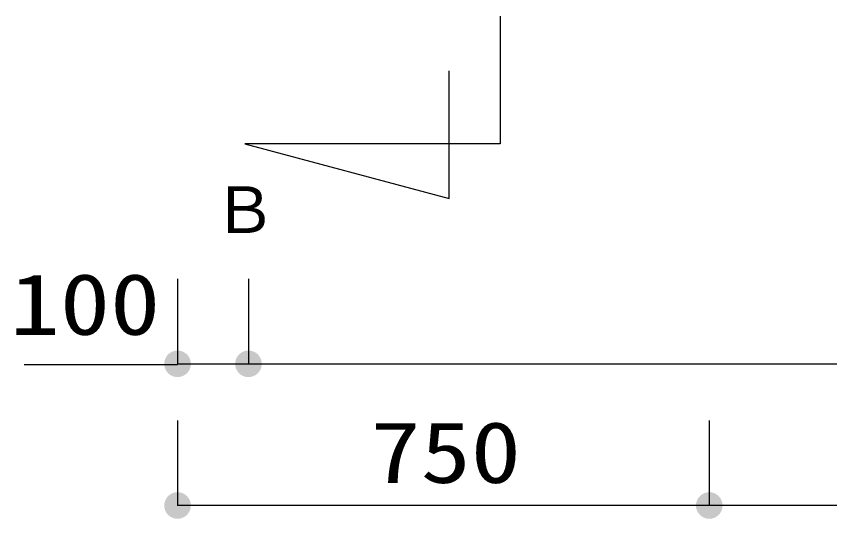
# Model space of a CAD drawing. Units: millimetres, scale not verified. Extents: x -22790 to 8910, y -6308 to 6308.
# Drawn here: x -6422 to -5275, y -424 to 286 of the extents above; entities that cross this region are included whole.
import ezdxf
from ezdxf.enums import TextEntityAlignment as Align

# ---------------------------------------------------------------- set-up
doc = ezdxf.new("R2010")
doc.units = ezdxf.units.MM
doc.header["$LTSCALE"] = 30
doc.layers.add('0-1_空気管', color=3, linetype='Continuous', lineweight=25)
doc.layers.add('0-F_00クル-フ-6寸法', color=132, linetype='Continuous', lineweight=25)
doc.styles.add('ＭＳ ゴシック', font='')
doc.styles.get('ＭＳ ゴシック').set_extended_font_data('MS Gothic')

msp = doc.modelspace()

# ---------------------------------------------------------------- linework, layer by layer
at = {"layer": '0-1_空気管'}
for p, q in [((-5739.74, 285.53), (-5739.74, 105.53)), ((-5811.74, 28.36), (-5811.74, 208.36))]:
    msp.add_line(p, q, dxfattribs=at)
msp.add_lwpolyline([(-5739.74, 105.53), (-6099.74, 105.53), (-5811.74, 28.36)], dxfattribs=at)
at = {"layer": '0-F_00クル-フ-6寸法', "color": 4}
for p, q in [((-6194.78, -85.16), (-6194.78, -205.16)), ((-6094.78, -85.16), (-6094.78, -205.16)), ((-6094.78, -85.16), (-6094.78, -205.16)), ((-6194.78, -205.16), (-6094.78, -205.16)), ((-6094.78, -205.16), (-4084.82, -205.16)), ((-6194.78, -206.66), (-6410.96, -206.66)), ((-6194.78, -285.16), (-6194.78, -405.16)), ((-5444.78, -285.16), (-5444.78, -405.16)), ((-5444.78, -285.16), (-5444.78, -405.16)), ((-5444.78, -405.16), (-6194.78, -405.16)), ((-4784.78, -405.16), (-5444.78, -405.16))]:
    msp.add_line(p, q, dxfattribs=at)
at = {"layer": '0-F_00クル-フ-6寸法'}
for points in [[(-6194.78, -205.16), (-6211.21, -196.12), (-6209.95, -194.14)], [(-6194.78, -205.16), (-6209.95, -194.14), (-6208.45, -192.32)], [(-6194.78, -205.16), (-6208.45, -192.32), (-6206.73, -190.71)], [(-6194.78, -205.16), (-6206.73, -190.71), (-6204.83, -189.33)], [(-6194.78, -205.16), (-6204.83, -189.33), (-6202.77, -188.19)], [(-6194.78, -205.16), (-6202.77, -188.19), (-6200.58, -187.32)], [(-6194.78, -205.16), (-6200.58, -187.32), (-6198.3, -186.74)], [(-6194.78, -205.16), (-6198.3, -186.74), (-6195.96, -186.44)], [(-6194.78, -205.16), (-6195.96, -186.44), (-6193.61, -186.44)], [(-6194.78, -205.16), (-6193.61, -186.44), (-6191.27, -186.74)], [(-6194.78, -205.16), (-6191.27, -186.74), (-6188.99, -187.32)], [(-6194.78, -205.16), (-6188.99, -187.32), (-6186.8, -188.19)], [(-6194.78, -205.16), (-6186.8, -188.19), (-6184.74, -189.33)], [(-6194.78, -205.16), (-6184.74, -189.33), (-6182.83, -190.71)], [(-6194.78, -205.16), (-6182.83, -190.71), (-6181.11, -192.32)], [(-6194.78, -205.16), (-6181.11, -192.32), (-6179.61, -194.14)], [(-6194.78, -205.16), (-6179.61, -194.14), (-6178.35, -196.12)], [(-6094.78, -205.16), (-6111.21, -196.12), (-6109.95, -194.14)], [(-6094.78, -205.16), (-6111.21, -196.12), (-6109.95, -194.14)], [(-6094.78, -205.16), (-6109.95, -194.14), (-6108.45, -192.32)], [(-6094.78, -205.16), (-6109.95, -194.14), (-6108.45, -192.32)], [(-6094.78, -205.16), (-6108.45, -192.32), (-6106.73, -190.71)], [(-6094.78, -205.16), (-6108.45, -192.32), (-6106.73, -190.71)], [(-6094.78, -205.16), (-6106.73, -190.71), (-6104.83, -189.33)], [(-6094.78, -205.16), (-6106.73, -190.71), (-6104.83, -189.33)], [(-6094.78, -205.16), (-6104.83, -189.33), (-6102.77, -188.19)], [(-6094.78, -205.16), (-6104.83, -189.33), (-6102.77, -188.19)], [(-6094.78, -205.16), (-6102.77, -188.19), (-6100.58, -187.32)], [(-6094.78, -205.16), (-6102.77, -188.19), (-6100.58, -187.32)], [(-6094.78, -205.16), (-6100.58, -187.32), (-6098.3, -186.74)], [(-6094.78, -205.16), (-6100.58, -187.32), (-6098.3, -186.74)], [(-6094.78, -205.16), (-6098.3, -186.74), (-6095.96, -186.44)], [(-6094.78, -205.16), (-6098.3, -186.74), (-6095.96, -186.44)], [(-6094.78, -205.16), (-6095.96, -186.44), (-6093.61, -186.44)], [(-6094.78, -205.16), (-6095.96, -186.44), (-6093.61, -186.44)], [(-6094.78, -205.16), (-6093.61, -186.44), (-6091.27, -186.74)], [(-6094.78, -205.16), (-6093.61, -186.44), (-6091.27, -186.74)], [(-6094.78, -205.16), (-6091.27, -186.74), (-6088.99, -187.32)], [(-6094.78, -205.16), (-6091.27, -186.74), (-6088.99, -187.32)], [(-6094.78, -205.16), (-6088.99, -187.32), (-6086.8, -188.19)], [(-6094.78, -205.16), (-6088.99, -187.32), (-6086.8, -188.19)], [(-6094.78, -205.16), (-6086.8, -188.19), (-6084.74, -189.33)], [(-6094.78, -205.16), (-6086.8, -188.19), (-6084.74, -189.33)], [(-6094.78, -205.16), (-6084.74, -189.33), (-6082.83, -190.71)], [(-6094.78, -205.16), (-6084.74, -189.33), (-6082.83, -190.71)], [(-6094.78, -205.16), (-6082.83, -190.71), (-6081.11, -192.32)], [(-6094.78, -205.16), (-6082.83, -190.71), (-6081.11, -192.32)], [(-6094.78, -205.16), (-6081.11, -192.32), (-6079.61, -194.14)], [(-6094.78, -205.16), (-6081.11, -192.32), (-6079.61, -194.14)], [(-6094.78, -205.16), (-6079.61, -194.14), (-6078.35, -196.12)], [(-6094.78, -205.16), (-6079.61, -194.14), (-6078.35, -196.12)], [(-6194.78, -205.16), (-6213.53, -205.16), (-6213.38, -202.81)], [(-6194.78, -205.16), (-6213.38, -207.51), (-6213.53, -205.16)], [(-6194.78, -205.16), (-6213.38, -202.81), (-6212.94, -200.49)], [(-6194.78, -205.16), (-6212.94, -209.82), (-6213.38, -207.51)], [(-6194.78, -205.16), (-6212.94, -200.49), (-6212.22, -198.25)], [(-6194.78, -205.16), (-6212.22, -212.06), (-6212.94, -209.82)], [(-6194.78, -205.16), (-6212.22, -198.25), (-6211.21, -196.12)], [(-6194.78, -205.16), (-6211.21, -214.19), (-6212.22, -212.06)], [(-6194.78, -205.16), (-6209.95, -216.18), (-6211.21, -214.19)], [(-6194.78, -205.16), (-6208.45, -217.99), (-6209.95, -216.18)], [(-6194.78, -205.16), (-6206.73, -219.6), (-6208.45, -217.99)], [(-6194.78, -205.16), (-6204.83, -220.99), (-6206.73, -219.6)], [(-6194.78, -205.16), (-6202.77, -222.12), (-6204.83, -220.99)], [(-6194.78, -205.16), (-6200.58, -222.99), (-6202.77, -222.12)], [(-6194.78, -205.16), (-6198.3, -223.57), (-6200.58, -222.99)], [(-6194.78, -205.16), (-6195.96, -223.87), (-6198.3, -223.57)], [(-6194.78, -205.16), (-6193.61, -223.87), (-6195.96, -223.87)], [(-6194.78, -205.16), (-6178.35, -196.12), (-6177.35, -198.25)], [(-6194.78, -205.16), (-6177.35, -198.25), (-6176.62, -200.49)], [(-6194.78, -205.16), (-6176.62, -200.49), (-6176.18, -202.81)], [(-6194.78, -205.16), (-6176.18, -202.81), (-6176.03, -205.16)], [(-6194.78, -205.16), (-6191.27, -223.57), (-6193.61, -223.87)], [(-6194.78, -205.16), (-6188.99, -222.99), (-6191.27, -223.57)], [(-6194.78, -205.16), (-6186.8, -222.12), (-6188.99, -222.99)], [(-6194.78, -205.16), (-6184.74, -220.99), (-6186.8, -222.12)], [(-6194.78, -205.16), (-6182.83, -219.6), (-6184.74, -220.99)], [(-6194.78, -205.16), (-6181.11, -217.99), (-6182.83, -219.6)], [(-6194.78, -205.16), (-6179.61, -216.18), (-6181.11, -217.99)], [(-6194.78, -205.16), (-6178.35, -214.19), (-6179.61, -216.18)], [(-6194.78, -205.16), (-6177.35, -212.06), (-6178.35, -214.19)], [(-6194.78, -205.16), (-6176.62, -209.82), (-6177.35, -212.06)], [(-6194.78, -205.16), (-6176.18, -207.51), (-6176.62, -209.82)], [(-6194.78, -205.16), (-6176.03, -205.16), (-6176.18, -207.51)], [(-6094.78, -205.16), (-6113.53, -205.16), (-6113.38, -202.81)], [(-6094.78, -205.16), (-6113.53, -205.16), (-6113.38, -202.81)], [(-6094.78, -205.16), (-6113.38, -207.51), (-6113.53, -205.16)], [(-6094.78, -205.16), (-6113.38, -207.51), (-6113.53, -205.16)], [(-6094.78, -205.16), (-6113.38, -202.81), (-6112.94, -200.49)], [(-6094.78, -205.16), (-6113.38, -202.81), (-6112.94, -200.49)], [(-6094.78, -205.16), (-6112.94, -209.82), (-6113.38, -207.51)], [(-6094.78, -205.16), (-6112.94, -209.82), (-6113.38, -207.51)], [(-6094.78, -205.16), (-6112.94, -200.49), (-6112.22, -198.25)], [(-6094.78, -205.16), (-6112.94, -200.49), (-6112.22, -198.25)], [(-6094.78, -205.16), (-6112.22, -212.06), (-6112.94, -209.82)], [(-6094.78, -205.16), (-6112.22, -212.06), (-6112.94, -209.82)], [(-6094.78, -205.16), (-6112.22, -198.25), (-6111.21, -196.12)], [(-6094.78, -205.16), (-6112.22, -198.25), (-6111.21, -196.12)], [(-6094.78, -205.16), (-6111.21, -214.19), (-6112.22, -212.06)], [(-6094.78, -205.16), (-6111.21, -214.19), (-6112.22, -212.06)], [(-6094.78, -205.16), (-6109.95, -216.18), (-6111.21, -214.19)], [(-6094.78, -205.16), (-6109.95, -216.18), (-6111.21, -214.19)], [(-6094.78, -205.16), (-6108.45, -217.99), (-6109.95, -216.18)], [(-6094.78, -205.16), (-6108.45, -217.99), (-6109.95, -216.18)], [(-6094.78, -205.16), (-6106.73, -219.6), (-6108.45, -217.99)], [(-6094.78, -205.16), (-6106.73, -219.6), (-6108.45, -217.99)], [(-6094.78, -205.16), (-6104.83, -220.99), (-6106.73, -219.6)], [(-6094.78, -205.16), (-6104.83, -220.99), (-6106.73, -219.6)], [(-6094.78, -205.16), (-6102.77, -222.12), (-6104.83, -220.99)], [(-6094.78, -205.16), (-6102.77, -222.12), (-6104.83, -220.99)], [(-6094.78, -205.16), (-6100.58, -222.99), (-6102.77, -222.12)], [(-6094.78, -205.16), (-6100.58, -222.99), (-6102.77, -222.12)], [(-6094.78, -205.16), (-6098.3, -223.57), (-6100.58, -222.99)], [(-6094.78, -205.16), (-6098.3, -223.57), (-6100.58, -222.99)], [(-6094.78, -205.16), (-6095.96, -223.87), (-6098.3, -223.57)], [(-6094.78, -205.16), (-6095.96, -223.87), (-6098.3, -223.57)], [(-6094.78, -205.16), (-6093.61, -223.87), (-6095.96, -223.87)], [(-6094.78, -205.16), (-6093.61, -223.87), (-6095.96, -223.87)], [(-6094.78, -205.16), (-6078.35, -196.12), (-6077.35, -198.25)], [(-6094.78, -205.16), (-6078.35, -196.12), (-6077.35, -198.25)], [(-6094.78, -205.16), (-6077.35, -198.25), (-6076.62, -200.49)], [(-6094.78, -205.16), (-6077.35, -198.25), (-6076.62, -200.49)], [(-6094.78, -205.16), (-6076.62, -200.49), (-6076.18, -202.81)], [(-6094.78, -205.16), (-6076.62, -200.49), (-6076.18, -202.81)], [(-6094.78, -205.16), (-6076.18, -202.81), (-6076.03, -205.16)], [(-6094.78, -205.16), (-6076.18, -202.81), (-6076.03, -205.16)], [(-6094.78, -205.16), (-6091.27, -223.57), (-6093.61, -223.87)], [(-6094.78, -205.16), (-6088.99, -222.99), (-6091.27, -223.57)], [(-6094.78, -205.16), (-6086.8, -222.12), (-6088.99, -222.99)], [(-6094.78, -205.16), (-6084.74, -220.99), (-6086.8, -222.12)], [(-6094.78, -205.16), (-6082.83, -219.6), (-6084.74, -220.99)], [(-6094.78, -205.16), (-6081.11, -217.99), (-6082.83, -219.6)], [(-6094.78, -205.16), (-6079.61, -216.18), (-6081.11, -217.99)], [(-6094.78, -205.16), (-6078.35, -214.19), (-6079.61, -216.18)], [(-6094.78, -205.16), (-6077.35, -212.06), (-6078.35, -214.19)], [(-6094.78, -205.16), (-6076.62, -209.82), (-6077.35, -212.06)], [(-6094.78, -205.16), (-6076.18, -207.51), (-6076.62, -209.82)], [(-6094.78, -205.16), (-6076.03, -205.16), (-6076.18, -207.51)], [(-6094.78, -205.16), (-6091.27, -223.57), (-6093.61, -223.87)], [(-6094.78, -205.16), (-6088.99, -222.99), (-6091.27, -223.57)], [(-6094.78, -205.16), (-6086.8, -222.12), (-6088.99, -222.99)], [(-6094.78, -205.16), (-6084.74, -220.99), (-6086.8, -222.12)], [(-6094.78, -205.16), (-6082.83, -219.6), (-6084.74, -220.99)], [(-6094.78, -205.16), (-6081.11, -217.99), (-6082.83, -219.6)], [(-6094.78, -205.16), (-6079.61, -216.18), (-6081.11, -217.99)], [(-6094.78, -205.16), (-6078.35, -214.19), (-6079.61, -216.18)], [(-6094.78, -205.16), (-6077.35, -212.06), (-6078.35, -214.19)], [(-6094.78, -205.16), (-6076.62, -209.82), (-6077.35, -212.06)], [(-6094.78, -205.16), (-6076.18, -207.51), (-6076.62, -209.82)], [(-6094.78, -205.16), (-6076.03, -205.16), (-6076.18, -207.51)], [(-6194.78, -405.16), (-6206.73, -390.71), (-6204.83, -389.33)], [(-6194.78, -405.16), (-6204.83, -389.33), (-6202.77, -388.19)], [(-6194.78, -405.16), (-6202.77, -388.19), (-6200.58, -387.32)], [(-6194.78, -405.16), (-6200.58, -387.32), (-6198.3, -386.74)], [(-6194.78, -405.16), (-6198.3, -386.74), (-6195.96, -386.44)], [(-6194.78, -405.16), (-6195.96, -386.44), (-6193.61, -386.44)], [(-6194.78, -405.16), (-6193.61, -386.44), (-6191.27, -386.74)], [(-6194.78, -405.16), (-6191.27, -386.74), (-6188.99, -387.32)], [(-6194.78, -405.16), (-6188.99, -387.32), (-6186.8, -388.19)], [(-6194.78, -405.16), (-6186.8, -388.19), (-6184.74, -389.33)], [(-6194.78, -405.16), (-6184.74, -389.33), (-6182.83, -390.71)], [(-5444.78, -405.16), (-5456.73, -390.71), (-5454.83, -389.33)], [(-5444.78, -405.16), (-5456.73, -390.71), (-5454.83, -389.33)], [(-5444.78, -405.16), (-5454.83, -389.33), (-5452.77, -388.19)], [(-5444.78, -405.16), (-5454.83, -389.33), (-5452.77, -388.19)], [(-5444.78, -405.16), (-5452.77, -388.19), (-5450.58, -387.32)], [(-5444.78, -405.16), (-5452.77, -388.19), (-5450.58, -387.32)], [(-5444.78, -405.16), (-5450.58, -387.32), (-5448.3, -386.74)], [(-5444.78, -405.16), (-5450.58, -387.32), (-5448.3, -386.74)], [(-5444.78, -405.16), (-5448.3, -386.74), (-5445.96, -386.44)], [(-5444.78, -405.16), (-5448.3, -386.74), (-5445.96, -386.44)], [(-5444.78, -405.16), (-5445.96, -386.44), (-5443.61, -386.44)], [(-5444.78, -405.16), (-5445.96, -386.44), (-5443.61, -386.44)], [(-5444.78, -405.16), (-5443.61, -386.44), (-5441.27, -386.74)], [(-5444.78, -405.16), (-5443.61, -386.44), (-5441.27, -386.74)], [(-5444.78, -405.16), (-5441.27, -386.74), (-5438.99, -387.32)], [(-5444.78, -405.16), (-5441.27, -386.74), (-5438.99, -387.32)], [(-5444.78, -405.16), (-5438.99, -387.32), (-5436.8, -388.19)], [(-5444.78, -405.16), (-5438.99, -387.32), (-5436.8, -388.19)], [(-5444.78, -405.16), (-5436.8, -388.19), (-5434.74, -389.33)], [(-5444.78, -405.16), (-5436.8, -388.19), (-5434.74, -389.33)], [(-5444.78, -405.16), (-5434.74, -389.33), (-5432.83, -390.71)], [(-5444.78, -405.16), (-5434.74, -389.33), (-5432.83, -390.71)], [(-6194.78, -405.16), (-6213.38, -402.81), (-6212.94, -400.49)], [(-6194.78, -405.16), (-6212.94, -400.49), (-6212.22, -398.25)], [(-6194.78, -405.16), (-6212.22, -398.25), (-6211.21, -396.12)], [(-6194.78, -405.16), (-6211.21, -396.12), (-6209.95, -394.14)], [(-6194.78, -405.16), (-6209.95, -394.14), (-6208.45, -392.32)], [(-6194.78, -405.16), (-6208.45, -392.32), (-6206.73, -390.71)], [(-6194.78, -405.16), (-6182.83, -390.71), (-6181.11, -392.32)], [(-6194.78, -405.16), (-6181.11, -392.32), (-6179.61, -394.14)], [(-6194.78, -405.16), (-6179.61, -394.14), (-6178.35, -396.12)], [(-6194.78, -405.16), (-6178.35, -396.12), (-6177.35, -398.25)], [(-6194.78, -405.16), (-6177.35, -398.25), (-6176.62, -400.49)], [(-6194.78, -405.16), (-6176.62, -400.49), (-6176.18, -402.81)], [(-5444.78, -405.16), (-5463.38, -402.81), (-5462.94, -400.49)], [(-5444.78, -405.16), (-5463.38, -402.81), (-5462.94, -400.49)], [(-5444.78, -405.16), (-5462.94, -400.49), (-5462.22, -398.25)], [(-5444.78, -405.16), (-5462.94, -400.49), (-5462.22, -398.25)], [(-5444.78, -405.16), (-5462.22, -398.25), (-5461.21, -396.12)], [(-5444.78, -405.16), (-5462.22, -398.25), (-5461.21, -396.12)], [(-5444.78, -405.16), (-5461.21, -396.12), (-5459.95, -394.14)], [(-5444.78, -405.16), (-5461.21, -396.12), (-5459.95, -394.14)], [(-5444.78, -405.16), (-5459.95, -394.14), (-5458.45, -392.32)], [(-5444.78, -405.16), (-5459.95, -394.14), (-5458.45, -392.32)], [(-5444.78, -405.16), (-5458.45, -392.32), (-5456.73, -390.71)], [(-5444.78, -405.16), (-5458.45, -392.32), (-5456.73, -390.71)], [(-5444.78, -405.16), (-5432.83, -390.71), (-5431.11, -392.32)], [(-5444.78, -405.16), (-5432.83, -390.71), (-5431.11, -392.32)], [(-5444.78, -405.16), (-5431.11, -392.32), (-5429.61, -394.14)], [(-5444.78, -405.16), (-5431.11, -392.32), (-5429.61, -394.14)], [(-5444.78, -405.16), (-5429.61, -394.14), (-5428.35, -396.12)], [(-5444.78, -405.16), (-5429.61, -394.14), (-5428.35, -396.12)], [(-5444.78, -405.16), (-5428.35, -396.12), (-5427.35, -398.25)], [(-5444.78, -405.16), (-5428.35, -396.12), (-5427.35, -398.25)], [(-5444.78, -405.16), (-5427.35, -398.25), (-5426.62, -400.49)], [(-5444.78, -405.16), (-5427.35, -398.25), (-5426.62, -400.49)], [(-5444.78, -405.16), (-5426.62, -400.49), (-5426.18, -402.81)], [(-5444.78, -405.16), (-5426.62, -400.49), (-5426.18, -402.81)], [(-6194.78, -405.16), (-6213.53, -405.16), (-6213.38, -402.81)], [(-6194.78, -405.16), (-6213.38, -407.51), (-6213.53, -405.16)], [(-6194.78, -405.16), (-6212.94, -409.82), (-6213.38, -407.51)], [(-6194.78, -405.16), (-6212.22, -412.06), (-6212.94, -409.82)], [(-6194.78, -405.16), (-6211.21, -414.19), (-6212.22, -412.06)], [(-6194.78, -405.16), (-6209.95, -416.18), (-6211.21, -414.19)], [(-6194.78, -405.16), (-6208.45, -417.99), (-6209.95, -416.18)], [(-6194.78, -405.16), (-6206.73, -419.6), (-6208.45, -417.99)], [(-6194.78, -405.16), (-6204.83, -420.99), (-6206.73, -419.6)], [(-6194.78, -405.16), (-6202.77, -422.12), (-6204.83, -420.99)], [(-6194.78, -405.16), (-6200.58, -422.99), (-6202.77, -422.12)], [(-6194.78, -405.16), (-6198.3, -423.57), (-6200.58, -422.99)], [(-6194.78, -405.16), (-6195.96, -423.87), (-6198.3, -423.57)], [(-6194.78, -405.16), (-6193.61, -423.87), (-6195.96, -423.87)], [(-6194.78, -405.16), (-6176.18, -402.81), (-6176.03, -405.16)], [(-6194.78, -405.16), (-6191.27, -423.57), (-6193.61, -423.87)], [(-6194.78, -405.16), (-6188.99, -422.99), (-6191.27, -423.57)], [(-6194.78, -405.16), (-6186.8, -422.12), (-6188.99, -422.99)], [(-6194.78, -405.16), (-6184.74, -420.99), (-6186.8, -422.12)], [(-6194.78, -405.16), (-6182.83, -419.6), (-6184.74, -420.99)], [(-6194.78, -405.16), (-6181.11, -417.99), (-6182.83, -419.6)], [(-6194.78, -405.16), (-6179.61, -416.18), (-6181.11, -417.99)], [(-6194.78, -405.16), (-6178.35, -414.19), (-6179.61, -416.18)], [(-6194.78, -405.16), (-6177.35, -412.06), (-6178.35, -414.19)], [(-6194.78, -405.16), (-6176.62, -409.82), (-6177.35, -412.06)], [(-6194.78, -405.16), (-6176.18, -407.51), (-6176.62, -409.82)], [(-6194.78, -405.16), (-6176.03, -405.16), (-6176.18, -407.51)], [(-5444.78, -405.16), (-5463.53, -405.16), (-5463.38, -402.81)], [(-5444.78, -405.16), (-5463.53, -405.16), (-5463.38, -402.81)], [(-5444.78, -405.16), (-5463.38, -407.51), (-5463.53, -405.16)], [(-5444.78, -405.16), (-5463.38, -407.51), (-5463.53, -405.16)], [(-5444.78, -405.16), (-5462.94, -409.82), (-5463.38, -407.51)], [(-5444.78, -405.16), (-5462.94, -409.82), (-5463.38, -407.51)], [(-5444.78, -405.16), (-5462.22, -412.06), (-5462.94, -409.82)], [(-5444.78, -405.16), (-5462.22, -412.06), (-5462.94, -409.82)], [(-5444.78, -405.16), (-5461.21, -414.19), (-5462.22, -412.06)], [(-5444.78, -405.16), (-5461.21, -414.19), (-5462.22, -412.06)], [(-5444.78, -405.16), (-5459.95, -416.18), (-5461.21, -414.19)], [(-5444.78, -405.16), (-5459.95, -416.18), (-5461.21, -414.19)], [(-5444.78, -405.16), (-5458.45, -417.99), (-5459.95, -416.18)], [(-5444.78, -405.16), (-5458.45, -417.99), (-5459.95, -416.18)], [(-5444.78, -405.16), (-5456.73, -419.6), (-5458.45, -417.99)], [(-5444.78, -405.16), (-5456.73, -419.6), (-5458.45, -417.99)], [(-5444.78, -405.16), (-5454.83, -420.99), (-5456.73, -419.6)], [(-5444.78, -405.16), (-5454.83, -420.99), (-5456.73, -419.6)], [(-5444.78, -405.16), (-5452.77, -422.12), (-5454.83, -420.99)], [(-5444.78, -405.16), (-5452.77, -422.12), (-5454.83, -420.99)], [(-5444.78, -405.16), (-5450.58, -422.99), (-5452.77, -422.12)], [(-5444.78, -405.16), (-5450.58, -422.99), (-5452.77, -422.12)], [(-5444.78, -405.16), (-5448.3, -423.57), (-5450.58, -422.99)], [(-5444.78, -405.16), (-5448.3, -423.57), (-5450.58, -422.99)], [(-5444.78, -405.16), (-5445.96, -423.87), (-5448.3, -423.57)], [(-5444.78, -405.16), (-5445.96, -423.87), (-5448.3, -423.57)], [(-5444.78, -405.16), (-5443.61, -423.87), (-5445.96, -423.87)], [(-5444.78, -405.16), (-5443.61, -423.87), (-5445.96, -423.87)], [(-5444.78, -405.16), (-5426.18, -402.81), (-5426.03, -405.16)], [(-5444.78, -405.16), (-5426.18, -402.81), (-5426.03, -405.16)], [(-5444.78, -405.16), (-5441.27, -423.57), (-5443.61, -423.87)], [(-5444.78, -405.16), (-5438.99, -422.99), (-5441.27, -423.57)], [(-5444.78, -405.16), (-5436.8, -422.12), (-5438.99, -422.99)], [(-5444.78, -405.16), (-5434.74, -420.99), (-5436.8, -422.12)], [(-5444.78, -405.16), (-5432.83, -419.6), (-5434.74, -420.99)], [(-5444.78, -405.16), (-5431.11, -417.99), (-5432.83, -419.6)], [(-5444.78, -405.16), (-5429.61, -416.18), (-5431.11, -417.99)], [(-5444.78, -405.16), (-5428.35, -414.19), (-5429.61, -416.18)], [(-5444.78, -405.16), (-5427.35, -412.06), (-5428.35, -414.19)], [(-5444.78, -405.16), (-5426.62, -409.82), (-5427.35, -412.06)], [(-5444.78, -405.16), (-5426.18, -407.51), (-5426.62, -409.82)], [(-5444.78, -405.16), (-5426.03, -405.16), (-5426.18, -407.51)], [(-5444.78, -405.16), (-5441.27, -423.57), (-5443.61, -423.87)], [(-5444.78, -405.16), (-5438.99, -422.99), (-5441.27, -423.57)], [(-5444.78, -405.16), (-5436.8, -422.12), (-5438.99, -422.99)], [(-5444.78, -405.16), (-5434.74, -420.99), (-5436.8, -422.12)], [(-5444.78, -405.16), (-5432.83, -419.6), (-5434.74, -420.99)], [(-5444.78, -405.16), (-5431.11, -417.99), (-5432.83, -419.6)], [(-5444.78, -405.16), (-5429.61, -416.18), (-5431.11, -417.99)], [(-5444.78, -405.16), (-5428.35, -414.19), (-5429.61, -416.18)], [(-5444.78, -405.16), (-5427.35, -412.06), (-5428.35, -414.19)], [(-5444.78, -405.16), (-5426.62, -409.82), (-5427.35, -412.06)], [(-5444.78, -405.16), (-5426.18, -407.51), (-5426.62, -409.82)], [(-5444.78, -405.16), (-5426.03, -405.16), (-5426.18, -407.51)]]:
    msp.add_solid(points, dxfattribs=at)

# ---------------------------------------------------------------- texts
at = {"layer": '0-1_空気管', "color": 4, "style": 'ＭＳ ゴシック'}
msp.add_text('Ｂ', height=65.98, dxfattribs=at).set_placement((-6145.01, -40.32), align=Align.BOTTOM_LEFT)
at = {"layer": '0-F_00クル-フ-6寸法', "color": 3, "style": 'ＭＳ ゴシック', "width": 1.2}
for s, p in [('100', (-6431.44, -190.23)), ('750', (-5922.64, -399.31))]:
    msp.add_text(s, height=86.66, dxfattribs=at).set_placement(p, align=Align.BOTTOM_LEFT)

doc.saveas('drawing.dxf')
